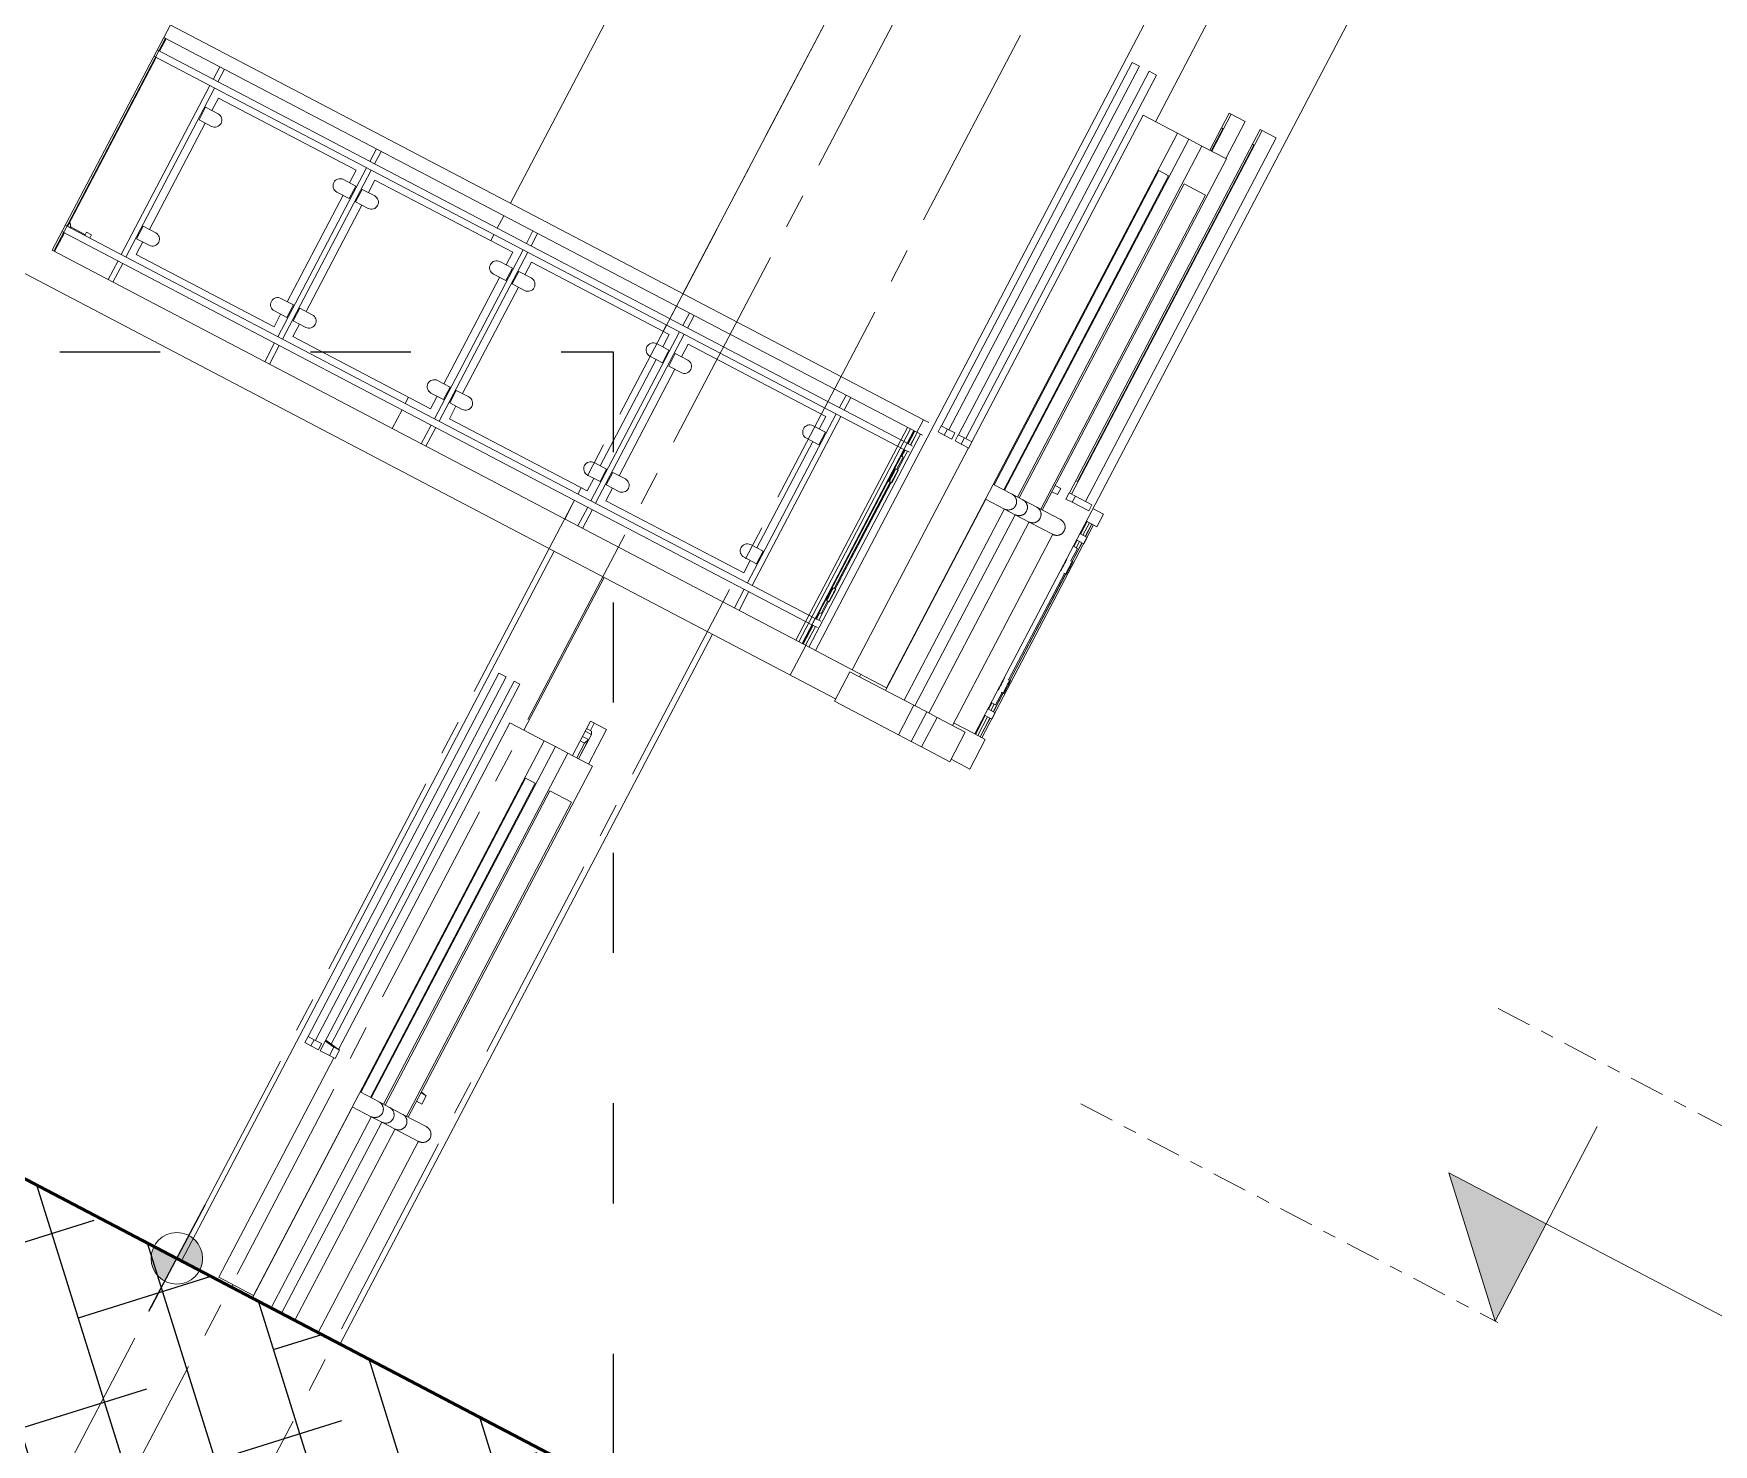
# Model space of a CAD drawing. Header units: millimetres. Extents: x 1373 to 40779, y 1939 to 6439.
# Drawn here: x 4291.3 to 4442.2, y 3620.8 to 3747.5 of the extents above; entities that cross this region are included whole.
import ezdxf

# ---------------------------------------------------------------- set-up
doc = ezdxf.new("R2010")
doc.units = ezdxf.units.MM
for name, pattern in [('ACAD_ISO03W100', [30, 12, -18]), ('Centre', [1.34939, 0.635, -0.23813, 0.23813, -0.23813]), ('DASHDOTX2', [50.8, 25.4, -12.7, 0, -12.7]), ('IMPORT-CENTER2', [112.5, 75, -12.5, 12.5, -12.5])]:
    doc.linetypes.add(name, pattern=pattern)
for name, color, linetype, lineweight in [('A-DETL', 6, 'Continuous', 30), ('A-DOOR', 31, 'Continuous', 18), ('A-DOOR-FRAM', 31, 'Continuous', 18), ('A-FLOR', 192, 'Continuous', 30), ('A-FLOR-HRAL', 11, 'Continuous', 18), ('A-FLOR-LEVL', 51, 'Continuous', 18), ('A-GLAZ', 151, 'Continuous', 18), ('A-WALL', 20, 'Continuous', 9), ('HESAPLAMALAR', 2, 'Continuous', 30), ('kest', 4, 'DASHDOTX2', 50), ('S-COLS', 52, 'Continuous', 9), ('S-GRID', 252, 'IMPORT-CENTER2', 5), ('ÖLÇÜ', 30, 'Continuous', 20)]:
    doc.layers.add(name, color=color, linetype=linetype, lineweight=lineweight)
doc.layers.add('TEFRIŞ', color=7, linetype='Continuous')

# ---------------------------------------------------------------- blocks, each defined once
blk = doc.blocks.new('A$Cc8751f80')
at = {"linetype": 'ACAD_ISO03W100', "ltscale": 3, "elevation": 20236.31}
blk.add_lwpolyline([(4428.69, 0), (0, 0), (0, 4561.66), (4428.69, 4561.66)], close=True, dxfattribs=at)
blk = doc.blocks.new('STB Stütze - rechteckig - 35-70-2138024-SOL YAN GÖRÜNÜŞ')
at = {"layer": 'S-COLS'}
for p, q in [((-435, 388), (-435, 191.44)), ((-365, 388), (-365, 191.44)), ((-435, 186.36), (-435, 181.28)), ((-365, 186.36), (-365, 181.28)), ((-435, 178.74), (-435, 176.2)), ((-365, 178.74), (-365, 176.2)), ((-435, 112.7), (-435, 110.16)), ((-365, 112.7), (-365, 110.16)), ((-435, 107.62), (-435, 100)), ((-365, 107.62), (-365, 100))]:
    blk.add_line(p, q, dxfattribs=at)
blk = doc.blocks.new('STB Stütze - rechteckig - 35-70-V80-SOL YAN GÖRÜNÜŞ')
at = {"layer": 'S-COLS'}
for p, q in [((-435, 388), (-435, 191.44)), ((-365, 388), (-365, 191.44)), ((-435, 186.36), (-435, 181.28)), ((-365, 186.36), (-365, 181.28)), ((-435, 178.74), (-435, 176.2)), ((-365, 178.74), (-365, 176.2)), ((-435, 112.7), (-435, 110.16)), ((-365, 112.7), (-365, 110.16)), ((-435, 107.62), (-435, 100)), ((-365, 107.62), (-365, 100))]:
    blk.add_line(p, q, dxfattribs=at)
blk = doc.blocks.new('JTIRJRT')
at = {"layer": 'A-FLOR-LEVL'}
blk.add_hatch(color=256, dxfattribs=at).paths.add_polyline_path([(21991.13, -3072.24), (21991.13, -3111.74), (22030.62, -3072.24)])
at = {"layer": 'A-FLOR-LEVL', "linetype": 'Centre', "ltscale": 20}
for p, q in [((22042.39, -3011.74), (21873.25, -3011.74)), ((22159.17, -3111.74), (21990.04, -3111.74))]:
    blk.add_line(p, q, dxfattribs=at)
at = {"layer": 'A-FLOR-LEVL'}
for p, q in [((21991.13, -3111.74), (21991.13, -3032.75)), ((22030.62, -3072.24), (21833.16, -3072.24)), ((22030.62, -3072.24), (21991.13, -3111.74))]:
    blk.add_line(p, q, dxfattribs=at)
blk = doc.blocks.new('sfthgfhfgh')
at = {"layer": 'ÖLÇÜ'}
h = blk.add_hatch(color=256, dxfattribs=at)
h.paths.add_polyline_path([(-3321.6, 15883.9), (-3321.1, 15834.4), (-3271.6, 15834.9, 0.414214)])
h.paths.add_polyline_path([(-3370.6, 15833.9, 0.414214), (-3320.6, 15784.9), (-3321.1, 15834.4)])
at = {"layer": 'TEFRIŞ', "color": 4}
blk.add_line((-3320.4, 15719.6), (-3321.8, 15950.7), dxfattribs=at)
at = {"layer": 'ÖLÇÜ'}
blk.add_line((-3406.1, 15833.6), (-2971.1, 15837.8), dxfattribs=at)
blk.add_circle((-3321.1, 15834.4), 49.5, dxfattribs=at)
blk = doc.blocks.new('A$Cdf2d3065')
at = {"layer": 'A-DETL', "lineweight": 25}
h = blk.add_hatch(dxfattribs=at)
h.set_pattern_fill('ANSI38', color=8, scale=10)
h.set_pattern_definition([(45, (-30087.232, -3018.31), (-22.45064, 22.45064), []), (135, (-30087.232, -3018.31), (-67.35192, 22.45064), [79.375, -47.625])])
h.paths.add_polyline_path([(126.34, 557.45), (2926.82, 557.45), (2926.82, 10.54), (126.34, 10.54)])
at = {"layer": 'A-DOOR'}
for p, q in [((985.73, 868.95), (983.73, 868.95)), ((983.73, 867.63), (983.73, 868.95)), ((985.73, 867.63), (985.73, 868.95)), ((992.3, 868.85), (992.36, 868.9)), ((992.36, 868.9), (992.42, 868.96)), ((992.42, 868.96), (992.48, 869.01)), ((992.48, 869.01), (992.54, 869.06)), ((992.54, 869.06), (992.61, 869.1)), ((992.61, 869.1), (992.68, 869.15)), ((992.68, 869.15), (992.75, 869.19)), ((991.48, 867.95), (985.73, 867.95)), ((991.48, 867.95), (991.5, 867.95)), ((991.48, 867.69), (991.48, 867.95)), ((991.5, 867.95), (991.53, 867.96)), ((991.53, 867.96), (991.55, 867.96)), ((991.55, 867.96), (991.57, 867.96)), ((991.57, 867.96), (991.59, 867.97)), ((991.59, 867.97), (991.61, 867.98)), ((991.61, 867.98), (991.62, 867.99)), ((991.62, 867.99), (991.64, 867.99)), ((991.64, 867.99), (991.66, 868)), ((991.66, 868), (991.68, 868.01)), ((991.68, 868.01), (991.7, 868.02)), ((991.7, 868.02), (991.72, 868.03)), ((991.72, 868.03), (991.73, 868.05)), ((991.73, 868.05), (991.75, 868.06)), ((991.75, 868.06), (991.77, 868.07)), ((991.77, 868.07), (991.78, 868.09)), ((991.78, 868.09), (991.8, 868.1)), ((991.8, 868.1), (991.81, 868.12)), ((991.81, 868.12), (991.82, 868.13)), ((991.82, 868.13), (991.84, 868.15)), ((991.84, 868.15), (991.85, 868.16)), ((991.85, 868.16), (991.86, 868.18)), ((991.86, 868.18), (991.87, 868.2)), ((991.87, 868.2), (991.88, 868.22)), ((991.88, 868.22), (991.89, 868.23)), ((991.89, 868.23), (991.9, 868.25)), ((991.9, 868.25), (991.94, 868.33)), ((991.9, 868.25), (991.9, 868.25)), ((991.9, 868.25), (991.9, 867.62)), ((991.94, 868.33), (991.97, 868.4)), ((991.97, 868.4), (992.01, 868.47)), ((992.01, 868.47), (992.05, 868.54)), ((992.05, 868.54), (992.1, 868.6)), ((992.1, 868.6), (992.15, 868.67)), ((992.15, 868.67), (992.2, 868.73)), ((992.2, 868.73), (992.25, 868.79)), ((992.25, 868.79), (992.3, 868.85))]:
    blk.add_line(p, q, dxfattribs=at)
at = {"layer": 'A-DOOR-FRAM'}
for p, q in [((992.73, 938.73), (992.73, 943.81)), ((992.73, 867.61), (992.73, 936.19)), ((992.73, 857.45), (992.73, 865.07))]:
    blk.add_line(p, q, dxfattribs=at)
at = {"layer": 'A-FLOR', "color": 1, "lineweight": 20}
for p, q in [((615.21, 857.45), (619.49, 857.45)), ((615.21, 857.45), (615.21, 845.45)), ((665.65, 856.45), (665.65, 857.45)), ((685.76, 857.45), (993.73, 857.45)), ((687.98, 857.45), (687.98, 845.45)), ((622.8, 845.45), (615.21, 845.45)), ((2453.49, 845.45), (669.59, 845.45))]:
    blk.add_line(p, q, dxfattribs=at)
at = {"layer": 'A-FLOR-HRAL'}
for p, q in [((615.21, 948.89), (619.49, 948.89)), ((615.21, 948.89), (615.21, 943.81)), ((686.01, 948.89), (688.28, 948.89)), ((688.28, 943.81), (688.28, 948.89)), ((688.28, 948.89), (993.73, 948.89)), ((615.21, 943.81), (619.49, 943.81)), ((616.58, 943.81), (616.58, 857.45)), ((617.21, 938.73), (617.21, 943.81)), ((617.29, 943.81), (617.29, 938.73)), ((619.2, 938.73), (619.2, 943.81)), ((686.01, 943.81), (688.28, 943.81)), ((686.7, 857.45), (686.7, 943.81)), ((688.06, 943.81), (688.06, 938.73)), ((688.1, 938.73), (688.1, 943.81)), ((688.28, 943.81), (993.73, 943.81)), ((689.31, 943.81), (689.31, 938.73)), ((689.35, 938.73), (689.35, 943.81)), ((689.5, 857.45), (689.5, 943.81)), ((690.79, 857.45), (690.79, 943.81)), ((692.04, 943.81), (692.04, 857.45)), ((715.07, 943.81), (715.07, 938.73)), ((716.97, 938.73), (716.97, 943.81)), ((778.57, 943.81), (778.57, 938.73)), ((780.47, 938.73), (780.47, 943.81)), ((842.07, 943.81), (842.07, 938.73)), ((843.97, 938.73), (843.97, 943.81)), ((905.57, 943.81), (905.57, 938.73)), ((907.47, 938.73), (907.47, 943.81)), ((969.07, 943.81), (969.07, 938.73)), ((970.97, 938.73), (970.97, 943.81)), ((993.05, 857.45), (993.05, 943.81)), ((616.53, 938.73), (619.49, 938.73)), ((616.53, 938.73), (616.53, 936.19)), ((616.53, 936.19), (619.49, 936.19)), ((617.21, 928.57), (617.21, 936.19)), ((617.29, 936.19), (617.29, 928.57)), ((619.2, 933.65), (619.2, 936.19)), ((687.28, 938.73), (689.5, 938.73)), ((687.28, 936.19), (689.5, 936.19)), ((688.06, 936.19), (688.06, 928.57)), ((688.1, 928.57), (688.1, 936.19)), ((689.31, 936.19), (689.31, 867.61)), ((689.35, 867.61), (689.35, 936.19)), ((689.52, 936.19), (689.52, 938.73)), ((689.52, 938.73), (993.73, 938.73)), ((689.52, 936.19), (993.73, 936.19)), ((715.07, 936.19), (715.07, 867.61)), ((716.97, 867.61), (716.97, 936.19)), ((778.57, 936.19), (778.57, 867.61)), ((780.47, 867.61), (780.47, 936.19)), ((842.07, 936.19), (842.07, 867.61)), ((843.97, 867.61), (843.97, 936.19)), ((905.57, 936.19), (905.57, 867.61)), ((907.47, 867.61), (907.47, 936.19)), ((969.07, 936.19), (969.07, 867.61)), ((970.97, 867.61), (970.97, 936.19)), ((619.49, 933.65), (617.73, 933.65)), ((617.73, 933.65), (617.73, 928.57)), ((688.47, 933.65), (689.31, 933.65)), ((688.47, 928.57), (688.47, 933.65)), ((719.83, 933.65), (775.71, 933.65)), ((719.83, 928.57), (719.83, 933.65)), ((775.71, 933.65), (775.71, 928.57)), ((783.33, 933.65), (839.21, 933.65)), ((783.33, 928.57), (783.33, 933.65)), ((839.21, 933.65), (839.21, 928.57)), ((846.83, 933.65), (902.71, 933.65)), ((846.83, 928.57), (846.83, 933.65)), ((902.71, 933.65), (902.71, 928.57)), ((910.33, 933.65), (966.21, 933.65)), ((910.33, 928.57), (910.33, 933.65)), ((966.21, 933.65), (966.21, 928.57)), ((617.21, 928.57), (616.99, 928.57)), ((616.99, 928.57), (616.99, 923.49)), ((616.99, 923.49), (617.21, 923.49)), ((617.96, 928.57), (617.21, 928.57)), ((617.21, 880.31), (617.21, 923.49)), ((617.21, 923.49), (617.96, 923.49)), ((617.29, 927.83), (617.29, 927.47)), ((617.29, 923.49), (617.29, 880.31)), ((617.73, 923.49), (617.73, 880.31)), ((687.79, 923.49), (687.79, 928.57)), ((687.79, 928.57), (687.89, 928.57)), ((687.89, 923.49), (687.79, 923.49)), ((687.89, 928.57), (688.57, 928.57)), ((688.57, 923.49), (687.89, 923.49)), ((688.06, 923.5), (688.06, 880.31)), ((688.1, 880.31), (688.1, 923.5)), ((688.47, 880.31), (688.47, 923.49)), ((688.89, 928.57), (688.99, 928.57)), ((688.99, 923.49), (688.89, 923.49)), ((688.99, 928.57), (688.99, 923.49)), ((689.31, 928.57), (688.99, 928.57)), ((689.31, 923.49), (688.99, 923.49)), ((717.29, 923.49), (717.29, 928.57)), ((717.29, 928.57), (722.37, 928.57)), ((722.37, 923.49), (717.29, 923.49)), ((719.83, 880.31), (719.83, 923.49)), ((773.17, 928.57), (778.25, 928.57)), ((778.25, 923.49), (773.17, 923.49)), ((775.71, 923.49), (775.71, 880.31)), ((778.25, 928.57), (778.25, 923.49)), ((780.79, 923.49), (780.79, 928.57)), ((780.79, 928.57), (785.87, 928.57)), ((785.87, 923.49), (780.79, 923.49)), ((783.33, 880.31), (783.33, 923.49)), ((836.67, 928.57), (841.75, 928.57)), ((841.75, 923.49), (836.67, 923.49)), ((839.21, 923.49), (839.21, 880.31)), ((841.75, 928.57), (841.75, 923.49)), ((844.29, 923.49), (844.29, 928.57)), ((844.29, 928.57), (849.37, 928.57)), ((849.37, 923.49), (844.29, 923.49)), ((846.83, 880.31), (846.83, 923.49)), ((900.17, 928.57), (905.25, 928.57)), ((905.25, 923.49), (900.17, 923.49)), ((902.71, 923.49), (902.71, 880.31)), ((905.25, 928.57), (905.25, 923.49)), ((907.79, 923.49), (907.79, 928.57)), ((907.79, 928.57), (912.87, 928.57)), ((912.87, 923.49), (907.79, 923.49)), ((910.33, 880.31), (910.33, 923.49)), ((963.67, 928.57), (968.75, 928.57)), ((968.75, 923.49), (963.67, 923.49)), ((966.21, 923.49), (966.21, 880.31)), ((968.75, 928.57), (968.75, 923.49)), ((617.21, 880.31), (616.99, 880.31)), ((616.99, 880.31), (616.99, 875.23)), ((616.99, 875.23), (617.21, 875.23)), ((617.96, 880.31), (617.21, 880.31)), ((617.21, 867.61), (617.21, 875.23)), ((617.21, 875.23), (617.96, 875.23)), ((617.29, 879.57), (617.29, 878.85)), ((617.29, 876.39), (617.29, 875.97)), ((617.29, 875.23), (617.29, 867.61)), ((617.73, 875.23), (617.73, 870.15)), ((687.79, 875.23), (687.79, 880.31)), ((687.79, 880.31), (687.89, 880.31)), ((687.89, 875.23), (687.79, 875.23)), ((687.89, 880.31), (688.57, 880.31)), ((688.57, 875.23), (687.89, 875.23)), ((688.06, 875.24), (688.06, 867.61)), ((688.1, 867.61), (688.1, 875.24)), ((688.47, 870.15), (688.47, 875.23)), ((688.89, 880.31), (688.99, 880.31)), ((688.99, 875.23), (688.89, 875.23)), ((688.99, 880.31), (688.99, 875.23)), ((689.31, 880.31), (688.99, 880.31)), ((689.31, 875.23), (688.99, 875.23)), ((717.29, 875.23), (717.29, 880.31)), ((717.29, 880.31), (722.37, 880.31)), ((722.37, 875.23), (717.29, 875.23)), ((719.83, 870.15), (719.83, 875.23)), ((773.17, 880.31), (778.25, 880.31)), ((778.25, 875.23), (773.17, 875.23)), ((775.71, 875.23), (775.71, 870.15)), ((778.25, 880.31), (778.25, 875.23)), ((780.79, 875.23), (780.79, 880.31)), ((780.79, 880.31), (785.87, 880.31)), ((785.87, 875.23), (780.79, 875.23)), ((783.33, 870.15), (783.33, 875.23)), ((836.67, 880.31), (841.75, 880.31)), ((841.75, 875.23), (836.67, 875.23)), ((839.21, 875.23), (839.21, 870.15)), ((841.75, 880.31), (841.75, 875.23)), ((844.29, 875.23), (844.29, 880.31)), ((844.29, 880.31), (849.37, 880.31)), ((849.37, 875.23), (844.29, 875.23)), ((846.83, 870.15), (846.83, 875.23)), ((900.17, 880.31), (905.25, 880.31)), ((905.25, 875.23), (900.17, 875.23)), ((902.71, 875.23), (902.71, 870.15)), ((905.25, 880.31), (905.25, 875.23)), ((907.79, 875.23), (907.79, 880.31)), ((907.79, 880.31), (912.87, 880.31)), ((912.87, 875.23), (907.79, 875.23)), ((910.33, 870.15), (910.33, 875.23)), ((963.67, 880.31), (968.75, 880.31)), ((968.75, 875.23), (963.67, 875.23)), ((966.21, 875.23), (966.21, 870.15)), ((968.75, 880.31), (968.75, 875.23)), ((617.73, 870.15), (619.49, 870.15)), ((619.2, 867.61), (619.2, 870.15)), ((689.31, 870.15), (688.47, 870.15)), ((775.71, 870.15), (719.83, 870.15)), ((839.21, 870.15), (783.33, 870.15)), ((902.71, 870.15), (846.83, 870.15)), ((966.21, 870.15), (910.33, 870.15)), ((616.53, 867.61), (619.49, 867.61)), ((616.53, 867.61), (616.53, 865.07)), ((616.53, 865.07), (619.49, 865.07)), ((617.21, 857.45), (617.21, 865.07)), ((617.29, 865.07), (617.29, 857.45)), ((619.2, 857.45), (619.2, 865.07)), ((687.28, 867.61), (689.52, 867.61)), ((687.28, 865.07), (689.51, 865.07)), ((688.06, 865.07), (688.06, 857.45)), ((688.1, 857.45), (688.1, 865.07)), ((689.31, 865.07), (689.31, 857.45)), ((689.35, 857.45), (689.35, 865.07)), ((689.52, 865.07), (689.52, 867.61)), ((689.52, 867.61), (993.73, 867.61)), ((689.52, 865.07), (993.73, 865.07)), ((715.07, 865.07), (715.07, 857.45)), ((716.97, 857.45), (716.97, 865.07)), ((778.57, 865.07), (778.57, 857.45)), ((780.47, 857.45), (780.47, 865.07)), ((842.07, 865.07), (842.07, 857.45)), ((843.97, 857.45), (843.97, 865.07)), ((905.57, 865.07), (905.57, 857.45)), ((907.47, 857.45), (907.47, 865.07)), ((969.07, 865.07), (969.07, 857.45)), ((970.97, 857.45), (970.97, 865.07))]:
    blk.add_line(p, q, dxfattribs=at)
at = {"layer": 'A-FLOR-HRAL', "linetype": 'Continuous'}
for p, q in [((618.24, 938.73), (618.24, 943.81)), ((689.05, 938.73), (689.05, 943.81)), ((617.25, 938.73), (617.25, 940.49)), ((618.24, 933.65), (618.24, 936.19)), ((689.05, 933.65), (689.05, 936.19)), ((689.33, 938.73), (689.33, 940.46)), ((617.25, 923.76), (617.25, 923.76)), ((688.08, 880.31), (688.08, 884.6)), ((618.24, 867.61), (618.24, 870.15)), ((688.08, 867.61), (688.08, 871.37)), ((689.05, 867.61), (689.05, 870.15)), ((618.24, 857.45), (618.24, 865.07)), ((689.05, 857.45), (689.05, 865.07)), ((689.33, 867.61), (689.33, 868.85)), ((688.08, 857.45), (688.08, 859.88)), ((689.33, 857.45), (689.33, 859.86))]:
    blk.add_line(p, q, dxfattribs=at)
at = {"layer": 'A-FLOR-HRAL'}
for centre, start, end in [((722.37, 926.03), 270, 90), ((773.17, 926.03), 90, 270), ((785.87, 926.03), 270, 90), ((836.67, 926.03), 90, 270), ((849.37, 926.03), 270, 90), ((900.17, 926.03), 90, 270), ((912.87, 926.03), 270, 90), ((963.67, 926.03), 90, 270), ((722.37, 877.77), 270, 90), ((773.17, 877.77), 90, 270), ((785.87, 877.77), 270, 90), ((836.67, 877.77), 90, 270), ((849.37, 877.77), 270, 90), ((900.17, 877.77), 90, 270), ((912.87, 877.77), 270, 90), ((963.67, 877.77), 90, 270)]:
    blk.add_arc(centre, 2.54, start, end, dxfattribs=at)
for centre, ratio, start_param, end_param in [((617.21, 926.03), 0.043477, 3.141593, 6.283185), ((619.42, 926.03), 0.043477, 0, 3.141593), ((687.89, 926.03), 0.019667, 3.141593, 6.283185), ((688.89, 926.03), 0.019667, 0, 3.141593), ((617.21, 877.77), 0.043477, 3.141593, 6.283185), ((619.42, 877.77), 0.043477, 0, 3.141593), ((687.89, 877.77), 0.019667, 3.141593, 6.283185), ((688.89, 877.77), 0.019667, 0, 3.141593)]:
    blk.add_ellipse(centre, major_axis=(0, 2.54), ratio=ratio, start_param=start_param, end_param=end_param, dxfattribs=at)
at = {"layer": 'A-GLAZ'}
for p, q in [((628.73, 1097.45), (628.73, 949.95)), ((641.34, 1097.45), (641.34, 1082.45)), ((628.99, 954.95), (628.99, 1091.45)), ((628.99, 1091.45), (629.56, 1091.45)), ((641.6, 1082.45), (641.6, 1091.45)), ((641.6, 1091.45), (642.17, 1091.45)), ((645.35, 1082.45), (635.35, 1082.45)), ((635.35, 1082.45), (635.35, 939.98)), ((645.35, 939.98), (645.35, 1082.45)), ((650.69, 1082.45), (645.35, 1082.45)), ((655.21, 1082.45), (650.69, 1082.45)), ((650.69, 1082.45), (650.69, 939.98)), ((655.21, 857.45), (655.21, 1082.45)), ((669.21, 1082.45), (655.21, 1082.45)), ((669.21, 1082.45), (669.21, 949.95)), ((636.01, 939.98), (636.01, 1067.45)), ((636.01, 1067.45), (644.7, 1067.45)), ((644.7, 1067.45), (644.7, 939.98)), ((650.98, 939.96), (650.98, 1067.45)), ((650.98, 1067.45), (654.91, 1067.45)), ((654.91, 1067.45), (654.91, 939.98)), ((629.56, 954.95), (628.99, 954.95)), ((620.43, 949.95), (627.17, 949.95)), ((620.43, 947.45), (620.43, 949.95)), ((627.17, 947.45), (620.43, 947.45)), ((627.17, 949.95), (629.67, 949.95)), ((627.17, 949.95), (627.17, 947.45)), ((629.67, 947.45), (627.17, 947.45)), ((629.67, 949.95), (629.67, 947.45)), ((633.04, 949.95), (635.35, 949.95)), ((633.04, 947.45), (633.04, 949.95)), ((635.35, 947.45), (633.04, 947.45)), ((669.12, 949.95), (672.16, 949.95)), ((669.12, 947.45), (669.12, 949.95)), ((672.16, 947.45), (669.12, 947.45)), ((669.21, 947.45), (669.21, 857.45)), ((672.16, 949.95), (674.66, 949.95)), ((672.16, 949.95), (672.16, 947.45)), ((674.66, 947.45), (672.16, 947.45)), ((674.66, 949.95), (674.66, 947.45)), ((676, 949.95), (679.05, 949.95)), ((676, 947.45), (676, 949.95)), ((679.05, 947.45), (676, 947.45)), ((679.05, 949.95), (681.55, 949.95)), ((679.05, 949.95), (679.05, 947.45)), ((681.55, 947.45), (679.05, 947.45)), ((681.55, 949.95), (681.55, 947.45)), ((637.56, 939.98), (628.03, 939.98)), ((628.15, 939.98), (628.03, 939.98)), ((643.23, 939.98), (637.56, 939.98)), ((647.54, 939.98), (643.23, 939.98)), ((655.21, 939.98), (647.54, 939.98)), ((628.03, 934.08), (628.03, 856.45)), ((628.03, 933.98), (637.56, 933.98)), ((628.03, 933.98), (628.15, 933.98)), ((637.56, 934.09), (637.56, 856.45)), ((637.56, 933.98), (643.23, 933.98)), ((643.23, 933.98), (647.54, 933.98)), ((643.23, 933.98), (643.23, 856.45)), ((647.54, 934.09), (647.54, 856.45)), ((647.54, 933.98), (655.21, 933.98)), ((655.1, 934.02), (655.1, 856.45)), ((655.21, 857.45), (669.21, 857.45)), ((622.8, 856.45), (634.21, 856.45)), ((622.8, 844.45), (622.8, 856.45)), ((634.21, 856.45), (638.43, 856.45)), ((634.21, 844.45), (634.21, 856.45)), ((638.43, 856.45), (643.6, 856.45)), ((638.43, 844.45), (638.43, 856.45)), ((643.6, 856.45), (669.59, 856.45)), ((643.6, 844.45), (643.6, 856.45)), ((669.59, 844.45), (669.59, 856.45)), ((634.21, 844.45), (622.8, 844.45)), ((638.43, 844.45), (634.21, 844.45)), ((643.6, 844.45), (638.43, 844.45)), ((669.59, 844.45), (643.6, 844.45)), ((742.32, 797.45), (742.32, 794.45)), ((741.35, 793.37), (741.88, 794.45)), ((741.35, 783.45), (741.35, 793.37)), ((743.85, 793.37), (741.35, 793.37)), ((742.09, 789.45), (741.44, 791.19)), ((741.44, 791.19), (741.44, 783.45)), ((743.85, 791.19), (741.44, 791.19)), ((741.88, 794.45), (743.85, 794.45)), ((742.09, 789.45), (742.09, 783.45)), ((743.85, 789.45), (742.09, 789.45)), ((745.73, 783.45), (735.73, 783.45)), ((735.73, 783.45), (735.73, 640.98)), ((745.73, 640.98), (745.73, 783.45)), ((750.77, 783.45), (745.73, 783.45)), ((755.25, 783.45), (750.77, 783.45)), ((750.77, 783.45), (750.77, 640.98)), ((755.25, 558.45), (755.25, 783.45)), ((769.24, 783.45), (755.25, 783.45)), ((769.24, 783.45), (769.24, 650.91)), ((736.38, 640.98), (736.38, 768.45)), ((736.38, 768.45), (745.08, 768.45)), ((745.08, 768.45), (745.08, 640.98)), ((751.06, 640.96), (751.06, 768.45)), ((751.06, 768.45), (754.95, 768.45)), ((754.95, 768.45), (754.95, 640.98)), ((768.71, 650.83), (774.79, 651.75)), ((733.58, 650.83), (735.73, 651.15)), ((733.58, 647.45), (733.58, 650.83)), ((735.73, 650.83), (733.58, 650.83)), ((735.73, 647.45), (733.58, 647.45)), ((768.71, 647.45), (768.71, 650.83)), ((771.04, 650.83), (768.71, 650.83)), ((771.04, 647.45), (768.71, 647.45)), ((769.24, 647.45), (769.24, 558.45)), ((774.79, 651.4), (771.04, 650.83)), ((771.04, 650.83), (771.04, 647.45)), ((771.04, 647.45), (774.79, 647.45)), ((775.55, 649.95), (778.57, 649.95)), ((775.55, 647.45), (775.55, 649.95)), ((778.57, 647.45), (775.55, 647.45)), ((778.57, 649.95), (781.07, 649.95)), ((778.57, 649.95), (778.57, 647.45)), ((781.07, 647.45), (778.57, 647.45)), ((781.07, 649.95), (781.07, 647.45)), ((737.93, 640.98), (728.41, 640.98)), ((728.53, 640.98), (728.41, 640.98)), ((743.31, 640.98), (737.93, 640.98)), ((747.57, 640.98), (743.31, 640.98)), ((755.25, 640.98), (747.57, 640.98)), ((728.41, 635.08), (728.41, 557.45)), ((728.41, 634.98), (737.93, 634.98)), ((728.41, 634.98), (728.53, 634.98)), ((737.93, 635.09), (737.93, 557.45)), ((737.93, 634.98), (743.31, 634.98)), ((743.31, 634.98), (747.57, 634.98)), ((743.31, 634.98), (743.31, 557.45)), ((747.57, 635.09), (747.57, 557.45)), ((747.57, 634.98), (755.25, 634.98)), ((755.14, 635.02), (755.14, 557.45)), ((755.25, 558.45), (769.24, 558.45))]:
    blk.add_line(p, q, dxfattribs=at)
for points, knots in [([(628.03, 939.98), (627.96, 939.98), (627.82, 939.98), (627.62, 939.96), (627.42, 939.92), (627.22, 939.88), (627.02, 939.82), (626.83, 939.75), (626.64, 939.67), (626.46, 939.58), (626.29, 939.48), (626.07, 939.32), (625.86, 939.15), (625.68, 938.96), (625.5, 938.76), (625.31, 938.48), (625.13, 938.13), (624.96, 937.63), (624.9, 937.24), (624.9, 936.98)], [0.5, 0.5, 0.5, 0.5, 0.5208333, 0.5416667, 0.5625, 0.5833333, 0.6041667, 0.625, 0.6458333, 0.6666667, 0.6875, 0.7083333, 0.75, 0.7708333, 0.7916667, 0.8333333, 0.875, 0.9166667, 1, 1, 1, 1]), ([(624.9, 936.98), (624.9, 936.72), (624.96, 936.33), (625.13, 935.83), (625.31, 935.48), (625.5, 935.2), (625.68, 935), (625.86, 934.81), (626.12, 934.59), (626.4, 934.41), (626.64, 934.29), (626.83, 934.21), (627.02, 934.14), (627.22, 934.08), (627.42, 934.04), (627.62, 934), (627.82, 933.98), (627.96, 933.98), (628.03, 933.98)], [0, 0, 0, 0, 0.0833333, 0.125, 0.1666667, 0.2083333, 0.2291667, 0.25, 0.2916667, 0.3333333, 0.3541667, 0.375, 0.3958333, 0.4166667, 0.4375, 0.4583333, 0.4791667, 0.5, 0.5, 0.5, 0.5]), ([(637.56, 939.98), (637.49, 939.98), (637.37, 939.98), (637.18, 939.96), (637, 939.92), (636.81, 939.88), (636.64, 939.82), (636.46, 939.75), (636.29, 939.67), (636.12, 939.58), (635.96, 939.48), (635.76, 939.32), (635.57, 939.15), (635.4, 938.96), (635.24, 938.76), (635.07, 938.48), (634.9, 938.13), (634.74, 937.63), (634.69, 937.24), (634.69, 936.98)], [0.5, 0.5, 0.5, 0.5, 0.5208333, 0.5416667, 0.5625, 0.5833333, 0.6041667, 0.625, 0.6458333, 0.6666667, 0.6875, 0.7083333, 0.75, 0.7708333, 0.7916667, 0.8333333, 0.875, 0.9166667, 1, 1, 1, 1]), ([(634.69, 936.98), (634.69, 936.72), (634.74, 936.33), (634.9, 935.83), (635.07, 935.48), (635.24, 935.2), (635.4, 935), (635.57, 934.81), (635.81, 934.59), (636.07, 934.41), (636.29, 934.29), (636.46, 934.21), (636.64, 934.14), (636.81, 934.08), (637, 934.04), (637.18, 934), (637.37, 933.98), (637.49, 933.98), (637.56, 933.98)], [0, 0, 0, 0, 0.0833333, 0.125, 0.1666667, 0.2083333, 0.2291667, 0.25, 0.2916667, 0.3333333, 0.3541667, 0.375, 0.3958333, 0.4166667, 0.4375, 0.4583333, 0.4791667, 0.5, 0.5, 0.5, 0.5]), ([(643.23, 939.98), (643.16, 939.98), (643.03, 939.98), (642.83, 939.96), (642.63, 939.92), (642.43, 939.88), (642.24, 939.82), (642.06, 939.75), (641.87, 939.67), (641.7, 939.58), (641.53, 939.48), (641.31, 939.32), (641.11, 939.15), (640.93, 938.96), (640.76, 938.76), (640.57, 938.48), (640.39, 938.13), (640.22, 937.63), (640.17, 937.24), (640.17, 936.98)], [0.5, 0.5, 0.5, 0.5, 0.5208333, 0.5416667, 0.5625, 0.5833333, 0.6041667, 0.625, 0.6458333, 0.6666667, 0.6875, 0.7083333, 0.75, 0.7708333, 0.7916667, 0.8333333, 0.875, 0.9166667, 1, 1, 1, 1]), ([(640.17, 936.98), (640.17, 936.72), (640.22, 936.33), (640.39, 935.83), (640.57, 935.48), (640.76, 935.2), (640.93, 935), (641.11, 934.81), (641.36, 934.59), (641.64, 934.41), (641.87, 934.29), (642.06, 934.21), (642.24, 934.14), (642.43, 934.08), (642.63, 934.04), (642.83, 934), (643.03, 933.98), (643.16, 933.98), (643.23, 933.98)], [0, 0, 0, 0, 0.0833333, 0.125, 0.1666667, 0.2083333, 0.2291667, 0.25, 0.2916667, 0.3333333, 0.3541667, 0.375, 0.3958333, 0.4166667, 0.4375, 0.4583333, 0.4791667, 0.5, 0.5, 0.5, 0.5]), ([(647.54, 939.98), (647.47, 939.98), (647.34, 939.98), (647.15, 939.96), (646.96, 939.92), (646.77, 939.88), (646.59, 939.82), (646.41, 939.75), (646.23, 939.67), (646.06, 939.58), (645.9, 939.48), (645.69, 939.32), (645.5, 939.15), (645.32, 938.96), (645.16, 938.76), (644.98, 938.48), (644.81, 938.13), (644.65, 937.63), (644.6, 937.24), (644.6, 936.98)], [0.5, 0.5, 0.5, 0.5, 0.5208333, 0.5416667, 0.5625, 0.5833333, 0.6041667, 0.625, 0.6458333, 0.6666667, 0.6875, 0.7083333, 0.75, 0.7708333, 0.7916667, 0.8333333, 0.875, 0.9166667, 1, 1, 1, 1]), ([(644.6, 936.98), (644.6, 936.72), (644.65, 936.33), (644.81, 935.83), (644.98, 935.48), (645.16, 935.2), (645.32, 935), (645.5, 934.81), (645.74, 934.59), (646.01, 934.41), (646.23, 934.29), (646.41, 934.21), (646.59, 934.14), (646.77, 934.08), (646.96, 934.04), (647.15, 934), (647.34, 933.98), (647.47, 933.98), (647.54, 933.98)], [0, 0, 0, 0, 0.0833333, 0.125, 0.1666667, 0.2083333, 0.2291667, 0.25, 0.2916667, 0.3333333, 0.3541667, 0.375, 0.3958333, 0.4166667, 0.4375, 0.4583333, 0.4791667, 0.5, 0.5, 0.5, 0.5]), ([(728.41, 640.98), (728.34, 640.98), (728.2, 640.98), (728, 640.96), (727.8, 640.92), (727.6, 640.88), (727.4, 640.82), (727.21, 640.75), (727.02, 640.67), (726.84, 640.58), (726.67, 640.48), (726.45, 640.32), (726.24, 640.15), (726.05, 639.96), (725.88, 639.76), (725.69, 639.48), (725.51, 639.13), (725.33, 638.63), (725.28, 638.24), (725.28, 637.98)], [0.5, 0.5, 0.5, 0.5, 0.5208333, 0.5416667, 0.5625, 0.5833333, 0.6041667, 0.625, 0.6458333, 0.6666667, 0.6875, 0.7083333, 0.75, 0.7708333, 0.7916667, 0.8333333, 0.875, 0.9166667, 1, 1, 1, 1]), ([(737.93, 640.98), (737.87, 640.98), (737.75, 640.98), (737.56, 640.96), (737.37, 640.92), (737.19, 640.88), (737.01, 640.82), (736.84, 640.75), (736.66, 640.67), (736.5, 640.58), (736.34, 640.48), (736.14, 640.32), (735.95, 640.15), (735.78, 639.96), (735.62, 639.76), (735.44, 639.48), (735.28, 639.13), (735.12, 638.63), (735.07, 638.24), (735.07, 637.98)], [0.5, 0.5, 0.5, 0.5, 0.5208333, 0.5416667, 0.5625, 0.5833333, 0.6041667, 0.625, 0.6458333, 0.6666667, 0.6875, 0.7083333, 0.75, 0.7708333, 0.7916667, 0.8333333, 0.875, 0.9166667, 1, 1, 1, 1]), ([(743.31, 640.98), (743.24, 640.98), (743.11, 640.98), (742.91, 640.96), (742.71, 640.92), (742.52, 640.88), (742.32, 640.82), (742.14, 640.75), (741.95, 640.67), (741.78, 640.58), (741.61, 640.48), (741.39, 640.32), (741.19, 640.15), (741.01, 639.96), (740.84, 639.76), (740.65, 639.48), (740.47, 639.13), (740.3, 638.63), (740.25, 638.24), (740.25, 637.98)], [0.5, 0.5, 0.5, 0.5, 0.5208333, 0.5416667, 0.5625, 0.5833333, 0.6041667, 0.625, 0.6458333, 0.6666667, 0.6875, 0.7083333, 0.75, 0.7708333, 0.7916667, 0.8333333, 0.875, 0.9166667, 1, 1, 1, 1]), ([(747.57, 640.98), (747.51, 640.98), (747.38, 640.98), (747.19, 640.96), (747, 640.92), (746.81, 640.88), (746.63, 640.82), (746.45, 640.75), (746.27, 640.67), (746.1, 640.58), (745.94, 640.48), (745.73, 640.32), (745.54, 640.15), (745.36, 639.96), (745.2, 639.76), (745.02, 639.48), (744.85, 639.13), (744.68, 638.63), (744.63, 638.24), (744.63, 637.98)], [0.5, 0.5, 0.5, 0.5, 0.5208333, 0.5416667, 0.5625, 0.5833333, 0.6041667, 0.625, 0.6458333, 0.6666667, 0.6875, 0.7083333, 0.75, 0.7708333, 0.7916667, 0.8333333, 0.875, 0.9166667, 1, 1, 1, 1]), ([(725.28, 637.98), (725.28, 637.72), (725.33, 637.33), (725.51, 636.83), (725.69, 636.48), (725.88, 636.2), (726.05, 636), (726.24, 635.81), (726.5, 635.59), (726.78, 635.41), (727.02, 635.29), (727.21, 635.21), (727.4, 635.14), (727.6, 635.08), (727.8, 635.04), (728, 635), (728.2, 634.98), (728.34, 634.98), (728.41, 634.98)], [0, 0, 0, 0, 0.0833333, 0.125, 0.1666667, 0.2083333, 0.2291667, 0.25, 0.2916667, 0.3333333, 0.3541667, 0.375, 0.3958333, 0.4166667, 0.4375, 0.4583333, 0.4791667, 0.5, 0.5, 0.5, 0.5]), ([(735.07, 637.98), (735.07, 637.72), (735.12, 637.33), (735.28, 636.83), (735.44, 636.48), (735.62, 636.2), (735.78, 636), (735.95, 635.81), (736.18, 635.59), (736.45, 635.41), (736.66, 635.29), (736.84, 635.21), (737.01, 635.14), (737.19, 635.08), (737.37, 635.04), (737.56, 635), (737.75, 634.98), (737.87, 634.98), (737.93, 634.98)], [0, 0, 0, 0, 0.0833333, 0.125, 0.1666667, 0.2083333, 0.2291667, 0.25, 0.2916667, 0.3333333, 0.3541667, 0.375, 0.3958333, 0.4166667, 0.4375, 0.4583333, 0.4791667, 0.5, 0.5, 0.5, 0.5]), ([(740.25, 637.98), (740.25, 637.72), (740.3, 637.33), (740.47, 636.83), (740.65, 636.48), (740.84, 636.2), (741.01, 636), (741.19, 635.81), (741.44, 635.59), (741.72, 635.41), (741.95, 635.29), (742.14, 635.21), (742.32, 635.14), (742.52, 635.08), (742.71, 635.04), (742.91, 635), (743.11, 634.98), (743.24, 634.98), (743.31, 634.98)], [0, 0, 0, 0, 0.0833333, 0.125, 0.1666667, 0.2083333, 0.2291667, 0.25, 0.2916667, 0.3333333, 0.3541667, 0.375, 0.3958333, 0.4166667, 0.4375, 0.4583333, 0.4791667, 0.5, 0.5, 0.5, 0.5]), ([(744.63, 637.98), (744.63, 637.72), (744.68, 637.33), (744.85, 636.83), (745.02, 636.48), (745.2, 636.2), (745.36, 636), (745.54, 635.81), (745.78, 635.59), (746.05, 635.41), (746.27, 635.29), (746.45, 635.21), (746.63, 635.14), (746.81, 635.08), (747, 635.04), (747.19, 635), (747.38, 634.98), (747.51, 634.98), (747.57, 634.98)], [0, 0, 0, 0, 0.0833333, 0.125, 0.1666667, 0.2083333, 0.2291667, 0.25, 0.2916667, 0.3333333, 0.3541667, 0.375, 0.3958333, 0.4166667, 0.4375, 0.4583333, 0.4791667, 0.5, 0.5, 0.5, 0.5])]:
    blk.add_open_spline(points, degree=3, knots=knots, dxfattribs=at)
at = {"layer": 'A-WALL'}
for p, q in [((619.49, 857.45), (619.49, 2045.45)), ((684.06, 2045.45), (684.06, 857.45)), ((993.73, 857.45), (993.73, 2045.45)), ((664.2, 1144.45), (664.2, 1082.45)), ((623.04, 1097.45), (629.56, 1097.45)), ((623.04, 949.95), (623.04, 1097.45)), ((629.56, 1097.45), (629.56, 949.95)), ((635.65, 1097.45), (642.17, 1097.45)), ((635.65, 1082.45), (635.65, 1097.45)), ((642.17, 1097.45), (642.17, 1082.45)), ((671.66, 1097.45), (674.62, 1097.45)), ((671.66, 949.95), (671.66, 1097.45)), ((674.62, 1097.45), (674.62, 949.95)), ((678.55, 1097.45), (681.5, 1097.45)), ((678.55, 949.95), (678.55, 1097.45)), ((681.5, 1097.45), (681.5, 949.95)), ((619.49, 857.45), (628.03, 857.45)), ((669.21, 857.45), (685.76, 857.45)), ((719.55, 845.45), (719.55, 557.45)), ((763.53, 845.45), (763.53, 783.45)), ((783.81, 557.45), (783.81, 845.45)), ((737.33, 783.45), (737.33, 797.45)), ((737.33, 797.45), (743.85, 797.45)), ((743.85, 797.45), (743.85, 783.45)), ((772.46, 651.4), (772.46, 797.45)), ((772.46, 797.45), (774.79, 797.45)), ((774.79, 797.45), (774.79, 647.45)), ((778.1, 649.95), (778.1, 797.45)), ((778.1, 797.45), (781.02, 797.45)), ((781.02, 797.45), (781.02, 649.95)), ((2304.01, 557.45), (398.18, 557.45)), ((763.53, 558.45), (763.53, 557.45))]:
    blk.add_line(p, q, dxfattribs=at)
at = {"layer": 'kest', "color": 3, "linetype": 'ByBlock'}
blk.add_lwpolyline([(2927.96, 557.96), (2302.01, 557.45), (785.77, 557.45), (126.34, 557.45)], dxfattribs=at)
at = {"layer": 'S-GRID', "lineweight": 18}
for p, q in [((721.63, 0), (721.63, 2470.4)), ((764.01, 0), (764.01, 2470.4)), ((785.77, 0), (785.77, 2470.4))]:
    blk.add_line(p, q, dxfattribs=at)
at = {"layer": 'A-DETL'}
blk.add_blockref('JTIRJRT', (-21635.21, 3869.18), dxfattribs=at)
at = {"layer": 'A-DETL', "xscale": -0.1870974158142238, "yscale": 0.1870974158142238, "zscale": 0.1870974158142238, "rotation": 0.5566844251430857}
blk.add_blockref('sfthgfhfgh', (193.22, -2411.03), dxfattribs=at)
at = {"layer": 'S-COLS'}
for name in ['STB Stütze - rechteckig - 35-70-2138024-SOL YAN GÖRÜNÜŞ', 'STB Stütze - rechteckig - 35-70-V80-SOL YAN GÖRÜNÜŞ']:
    blk.add_blockref(name, (1220.77, 757.45), dxfattribs=at)

msp = doc.modelspace()

# ---------------------------------------------------------------- block references
at = {"color": 4, "xscale": 0.25, "yscale": 0.25, "zscale": 0.25}
msp.add_blockref('A$Cc8751f80', (3236.17, 2578.53), dxfattribs=at)
at = {"layer": 'HESAPLAMALAR', "color": 4, "xscale": -0.25, "yscale": 0.25, "zscale": 0.25, "rotation": 332.3235669412613}
msp.add_blockref('A$Cdf2d3065', (4413.4, 3422.85, 5059.08), dxfattribs=at)

doc.saveas('drawing.dxf')
